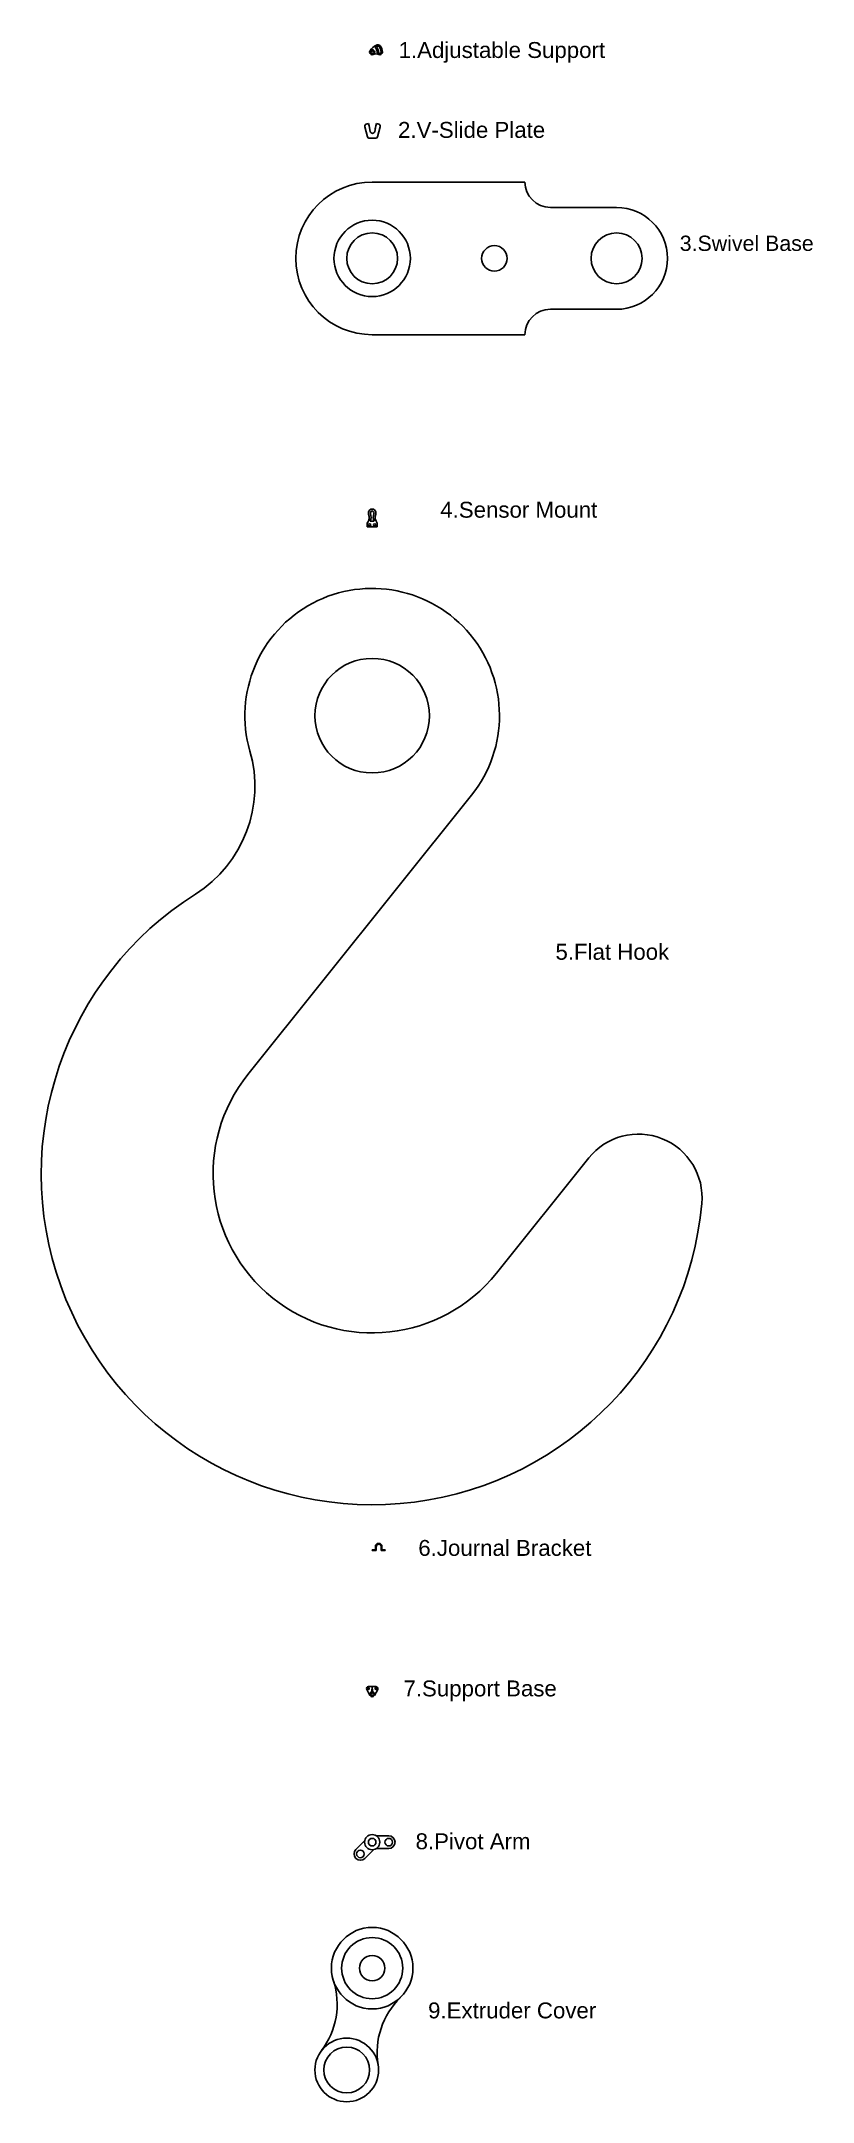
# Model space of a CAD drawing. Header units: inches. Extents: x -130 to 173, y 446 to 1256.
import ezdxf

# ---------------------------------------------------------------- set-up
doc = ezdxf.new("R2010")
doc.units = ezdxf.units.IN
doc.styles.get("Standard").update_dxf_attribs({"font": 'arial.ttf'})

msp = doc.modelspace()

# ---------------------------------------------------------------- linework, layer by layer
for p, q in [((-2.28, 1223.26), (-1.4, 1223.45)), ((-1.22, 1222.59), (-1.4, 1223.45)), ((-1.22, 1222.59), (-0.73, 1220.28)), ((1.47, 1222.59), (0.98, 1220.28)), ((0.98, 1220.28), (1.47, 1222.59)), ((1.47, 1222.59), (1.23, 1221.44)), ((1.47, 1222.59), (1.65, 1223.45)), ((1.47, 1222.59), (1.47, 1222.59)), ((2.53, 1223.26), (1.65, 1223.45)), ((2.33, 1223.29), (2.33, 1223.29)), ((-2.92, 1222.19), (-1.85, 1218.18)), ((0.13, 1217.71), (-1.25, 1217.71)), ((0.13, 1217.71), (1.5, 1217.71)), ((3.17, 1222.19), (2.11, 1218.18)), ((0, 1200.48), (60, 1200.48)), ((60, 1200.48), (60, 1200.48)), ((96, 1190.48), (70, 1190.48)), ((96, 1150.48), (70, 1150.48)), ((0, 1140.48), (60, 1140.48)), ((60, 1140.48), (60, 1140.48)), ((0, 1070.48), (0, 1070.48)), ((-2, 1064.98), (-2, 1066.48)), ((0, 1064.98), (-2, 1064.98)), ((-1, 1064.98), (1, 1064.98)), ((0.75, 1067.23), (-0.75, 1067.23)), ((0, 1067.23), (0.75, 1067.23)), ((0, 1064.98), (2, 1064.98)), ((2, 1064.98), (2, 1066.48)), ((-48.79, 849.87), (39.03, 959.56)), ((48.79, 771.74), (85.06, 817.05)), ((1.94, 665.56), (1.31, 664.94)), ((1.31, 664.31), (1.31, 664.94)), ((1.31, 663.31), (1.31, 664.31)), ((1.56, 662.81), (1.56, 664.31)), ((2.56, 665.56), (1.94, 665.56)), ((1.94, 665.56), (3.19, 665.56)), ((1.94, 665.56), (3.19, 665.56)), ((2.56, 665.56), (3.19, 665.56)), ((3.19, 665.56), (3.81, 664.94)), ((3.56, 662.81), (3.56, 664.31)), ((3.81, 664.31), (3.81, 664.94)), ((3.81, 663.31), (3.81, 664.31)), ((0.06, 662.81), (0.06, 663.06)), ((0.06, 663.06), (1.06, 663.06)), ((0.06, 662.81), (1.56, 662.81)), ((3.56, 662.81), (5.06, 662.81)), ((4.06, 663.06), (5.06, 663.06)), ((5.06, 663.06), (5.06, 662.81)), ((-2.16, 608.28), (-0.88, 605.91)), ((1.5, 609.39), (-1.5, 609.39)), ((0.19, 608.39), (-0.19, 608.39)), ((-0.19, 608.39), (-0.19, 607.37)), ((0, 609.39), (0, 608.39)), ((0.19, 608.39), (0.19, 607.37)), ((0.88, 605.91), (2.16, 608.28)), ((1.66, 550.75), (6.5, 550.75)), ((-2.94, 548.85), (-6.36, 545.42)), ((0.6, 545.31), (-2.83, 541.89)), ((1.66, 545.75), (6.5, 545.75))]:
    msp.add_line(p, q)
for centre, radius in [((0, 1251.48), 1), ((0, 1251.48), 0.5), ((0, 1251.48), 0.5), ((0, 1170.48), 15), ((0, 1170.48), 10), ((48, 1170.48), 5), ((96, 1170.48), 10), ((-1, 1065.73), 0.5), ((1, 1065.73), 0.5), ((0, 990.81), 22.5), ((-1.5, 608.64), 0.375), ((0, 606.39), 1), ((1.5, 608.64), 0.375), ((0, 606.39), 0.5), ((0, 548.25), 3), ((-4.6, 543.65), 1.5), ((0, 548.25), 1.5), ((6.5, 548.25), 1.5), ((0, 498.75), 16), ((0, 498.75), 12), ((0, 498.75), 5), ((-10, 458.75), 12.5), ((-10, 458.75), 9)]:
    msp.add_circle(centre, radius)
for centre, radius, start, end in [((3.52, 1249.57), 5, 110.95135, 149.75455), ((1.5, 1247.77), 3, 67.97569, 112.02431), ((2.3, 1253.41), 1, 40, 220), ((0, 1251.48), 2, 0, 40), ((2.3, 1253.41), 0.5, 40, 220), ((0, 1251.48), 2.5, 0, 40), ((3, 1251.48), 1, 180, 0), ((3, 1251.48), 0.5, 180, 0), ((0, 1251.48), 3.5, 0, 40), ((0, 1251.48), 4, 0, 40), ((-2.07, 1222.41), 0.875, 100.42646, 194.89233), ((2.33, 1222.41), 0.875, 345.10767, 79.57354), ((-1.25, 1218.34), 0.625, 194.89233, 270), ((0.13, 1220.46), 0.875, 191.91508, 348.08492), ((1.5, 1218.34), 0.625, 270, 345.10767), ((0, 1170.48), 30, 90, 270), ((70, 1200.48), 10, 180, 270), ((96, 1170.48), 20, 270, 90), ((70, 1140.48), 10, 90, 180), ((-4.68, 1068.73), 3.5, 320.04409, 20.51554), ((0, 1070.48), 1.5, 339.48446, 200.51554), ((0, 1070.48), 0.75, 340.20631, 199.79369), ((-4.7, 1068.79), 4.25, 338.51162, 19.79369), ((4.7, 1068.79), 4.25, 160.20631, 201.48838), ((4.68, 1068.73), 3.5, 159.48446, 219.95591), ((0, 990.81), 50, 321.31781, 196.12762), ((-96.06, 963.03), 50, 302.25524, 16.12762), ((0, 810.81), 130, 122.25524, 354.87512), ((0, 810.81), 62.5, 141.31781, 321.31781), ((104.58, 801.43), 25, 354.87512, 141.31781), ((2.56, 664.31), 1, 0, 180), ((1.06, 663.31), 0.25, 270, 0), ((4.06, 663.31), 0.25, 180, 270), ((-1.5, 608.64), 0.75, 90, 208.3855), ((1.5, 608.64), 0.75, 331.6145, 90), ((6.5, 548.25), 2.5, 270, 90), ((-4.6, 543.65), 2.5, 135, 315), ((-43.76, 484.57), 30, 322.59244, 17.95717), ((31.94, 465.65), 30, 133.97035, 189.33507)]:
    msp.add_arc(centre, radius, start, end)

# ---------------------------------------------------------------- texts
at = {"attachment_point": 1}
for s, width, insert, char_height in [('1.Adjustable Support', 114.8668, (10.37, 1255.46), 6.255), ('2.V-Slide Plate', 96.4438, (10.16, 1224.08), 6.255), ('3.Swivel Base', 154.4839, (120.8, 1179.4), 6), ('4.Sensor Mount', 188.9485, (26.74, 1074.85), 6.255), ('5.Flat Hook', 304.7088, (71.99, 901.18), 6.255), ('6.Journal Bracket', 135.2631, (18.12, 666.98), 6.255), ('7.Support Base', 110.5099, (12.29, 611.78), 6.255), ('8.Pivot Arm', 103.5132, (17.05, 551.72), 6.255), ('9.Extruder Cover', 153.8129, (21.96, 485.28), 6.255)]:
    msp.add_mtext_dynamic_manual_height_columns(s, width=width, gutter_width=31.28, heights=[0], dxfattribs=dict(at, insert=insert, char_height=char_height))

doc.saveas('drawing.dxf')
